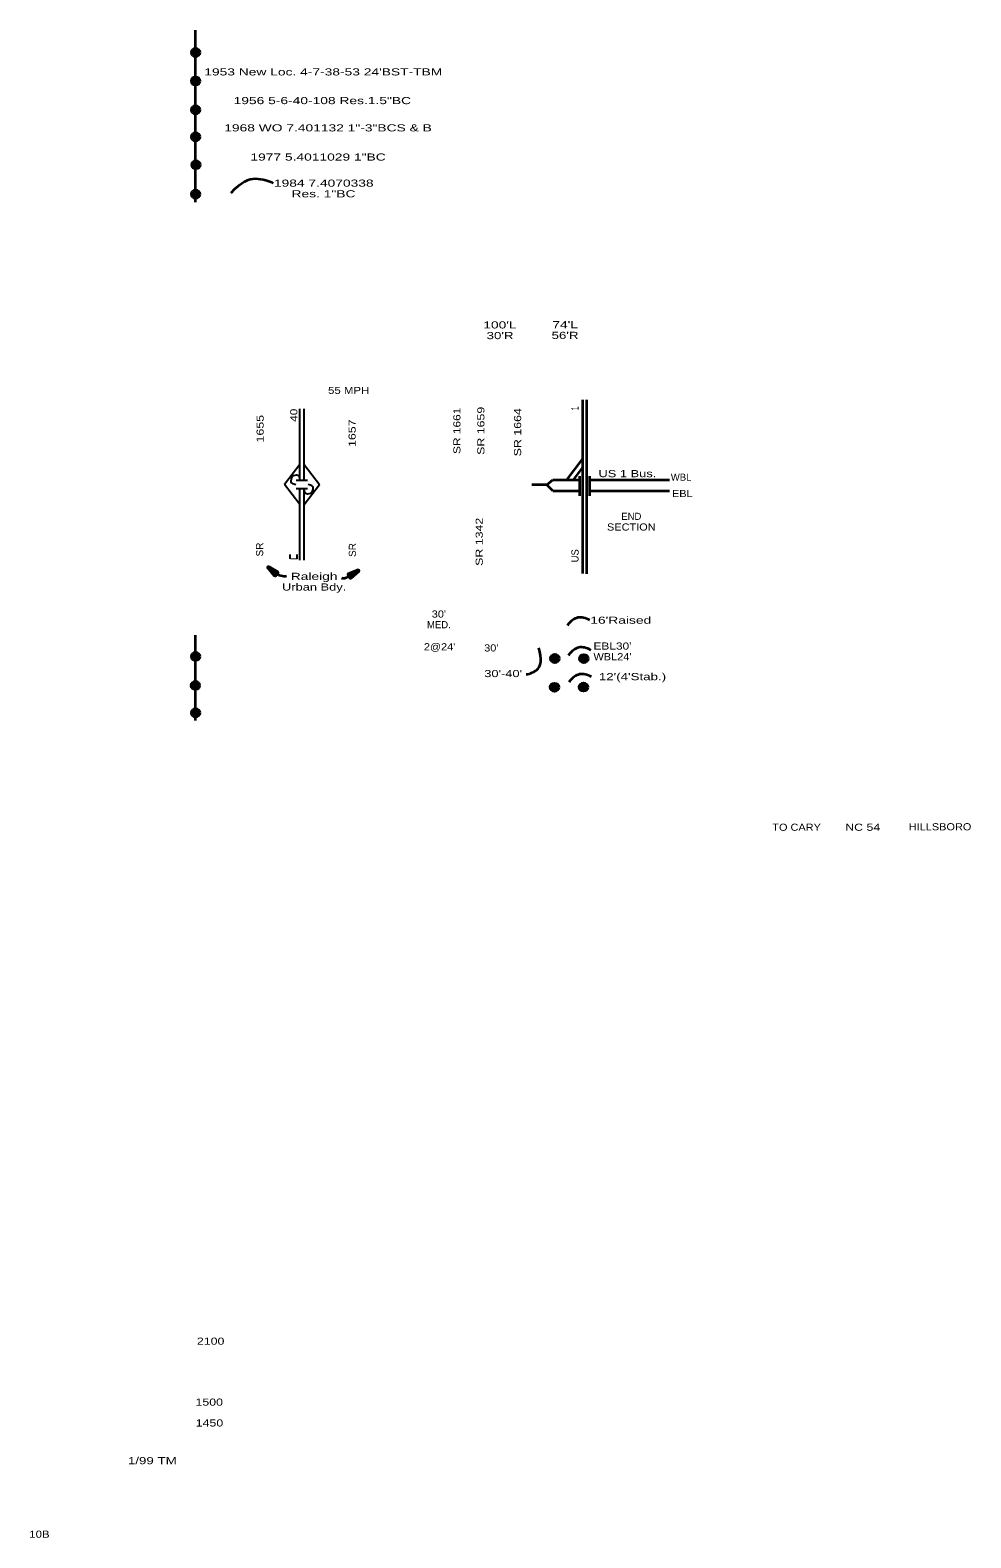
# Model space of a CAD drawing. Extents: x 0.4 to 4.37, y -6.69 to -0.33.
import ezdxf
from ezdxf.enums import TextEntityAlignment as Align

# ---------------------------------------------------------------- set-up
doc = ezdxf.new("R2010")
doc.units = 0
doc.header["$LTSCALE"] = 0.012
doc.layers.add('1', color=7, linetype='Continuous', lineweight=35)

msp = doc.modelspace()

# ---------------------------------------------------------------- hatches: boundary and pattern name
at = {"layer": '1'}
for points in [[(1.11891, -0.42328, 1), (1.08308, -0.42328, 1)], [(1.11891, -0.54342, 1), (1.08308, -0.54342, 1)], [(1.11891, -0.66508, 1), (1.08308, -0.66508, 1)], [(1.11891, -0.77913, 1), (1.08308, -0.77913, 1)], [(1.12042, -0.89623, 1), (1.0846, -0.89623, 1)], [(1.11891, -1.02093, 1), (1.08308, -1.02093, 1)], [(1.11893, -2.96958, 1), (1.0831, -2.96958, 1)], [(2.63372, -2.97871, 1), (2.59789, -2.97871, 1)], [(2.75592, -2.97919, 1), (2.72009, -2.97919, 1)], [(1.11802, -3.0918, 1), (1.08219, -3.0918, 1)], [(2.63244, -3.09997, 1), (2.59661, -3.09997, 1)], [(2.75464, -3.09901, 1), (2.71881, -3.09901, 1)], [(1.11893, -3.20764, 1), (1.0831, -3.20764, 1)]]:
    msp.add_hatch(color=256, dxfattribs=at).paths.add_polyline_path(points)

# ---------------------------------------------------------------- linework, layer by layer
for p, q in [((1.101, -1.054), (1.101, -0.329)), ((2.732, -1.888), (2.732, -2.62)), ((2.75, -1.888), (2.75, -2.621)), ((2.666, -2.225), (2.732, -2.138)), ((2.608, -2.225), (2.72, -2.225)), ((2.694, -2.225), (2.732, -2.175)), ((2.72, -2.21), (2.72, -2.292)), ((2.762, -2.21), (2.762, -2.292)), ((2.762, -2.225), (3.099, -2.225)), ((2.582, -2.246), (2.519, -2.246)), ((2.608, -2.272), (2.72, -2.272)), ((2.762, -2.272), (3.099, -2.272)), ((1.101, -3.24), (1.101, -2.88))]:
    msp.add_line(p, q, dxfattribs=at)
at = {"layer": '1', "lineweight": 25}
for p, q in [((1.541, -2.227), (1.541, -1.926)), ((1.559, -2.227), (1.559, -1.926)), ((1.541, -2.161), (1.476, -2.245)), ((1.559, -2.161), (1.624, -2.245)), ((1.541, -2.329), (1.476, -2.245)), ((1.525, -2.227), (1.573, -2.227)), ((1.525, -2.261), (1.573, -2.261)), ((1.541, -2.564), (1.541, -2.261)), ((1.559, -2.329), (1.624, -2.245)), ((1.559, -2.564), (1.559, -2.261)), ((1.5, -2.558), (1.5, -2.54)), ((1.53, -2.558), (1.53, -2.54))]:
    msp.add_line(p, q, dxfattribs=at)
at = {"layer": '1'}
msp.add_lwpolyline([(2.608, -2.272), (2.582, -2.246), (2.608, -2.225)], dxfattribs=at)
at = {"layer": '1', "lineweight": 60}
for points in [[(1.408, -2.594), (1.446, -2.616), (1.437, -2.619), (1.437, -2.628), (1.408, -2.594), (1.437, -2.626), (1.436, -2.623), (1.408, -2.595), (1.437, -2.62), (1.437, -2.619), (1.438, -2.618), (1.408, -2.595), (1.441, -2.618), (1.444, -2.617)], [(1.788, -2.608), (1.754, -2.637), (1.754, -2.627), (1.746, -2.624), (1.788, -2.608), (1.748, -2.625), (1.751, -2.625), (1.787, -2.608), (1.753, -2.627), (1.754, -2.627), (1.755, -2.629), (1.787, -2.608), (1.754, -2.631), (1.754, -2.634)]]:
    msp.add_lwpolyline(points, close=True, dxfattribs=at)
at = {"layer": '1'}
for centre in [(1.10099, -0.42328), (1.10099, -0.54342), (1.10099, -0.66508), (1.10099, -0.77913), (1.10251, -0.89623), (1.10099, -1.02093), (1.10102, -2.96958), (2.6158, -2.97871), (2.738, -2.97919), (1.10011, -3.0918), (2.61452, -3.09997), (2.73672, -3.09901), (1.10102, -3.20764)]:
    msp.add_circle(centre, 0.01792, dxfattribs=at)
for points in [[(1.428, -0.975), (1.414, -0.967), (1.353, -0.945), (1.294, -0.969), (1.249, -1.016)], [(1.485, -2.632), (1.478, -2.633), (1.46, -2.632), (1.445, -2.625), (1.436, -2.618)], [(1.716, -2.639), (1.721, -2.64), (1.73, -2.641), (1.744, -2.632), (1.754, -2.627), (1.761, -2.624)], [(2.764, -2.817), (2.746, -2.807), (2.711, -2.799), (2.683, -2.82), (2.669, -2.84)], [(2.495, -3.045), (2.51, -3.043), (2.555, -3.029), (2.562, -2.983), (2.548, -2.933)], [(2.768, -2.943), (2.75, -2.933), (2.715, -2.925), (2.687, -2.946), (2.673, -2.966)], [(2.771, -3.056), (2.753, -3.046), (2.718, -3.038), (2.69, -3.059), (2.676, -3.079)]]:
    msp.add_open_spline(points, degree=3, dxfattribs=at)
at = {"layer": '1', "lineweight": 25}
for points in [[(1.511, -2.21), (1.503, -2.22), (1.5, -2.236), (1.51, -2.242), (1.524, -2.245)], [(1.511, -2.21), (1.517, -2.205), (1.534, -2.202), (1.54, -2.213), (1.541, -2.227)], [(1.589, -2.28), (1.583, -2.285), (1.566, -2.288), (1.56, -2.277), (1.559, -2.263)], [(1.589, -2.28), (1.597, -2.27), (1.6, -2.254), (1.59, -2.248), (1.576, -2.245)]]:
    msp.add_open_spline(points, degree=3, dxfattribs=at)

# ---------------------------------------------------------------- texts
at = {"layer": '1'}
for s, width, p in [("1953 New Loc. 4-7-38-53 24'BST-TBM", 1.45, (1.6395, -0.52)), ('1956 5-6-40-108 Res.1.5"BC', 1.45, (1.6355, -0.641)), ('1968 WO 7.401132 1"-3"BCS & B', 1.45, (1.6595, -0.756)), ('1977 5.4011029 1"BC', 1.45, (1.6175, -0.879)), ('1984 7.4070338', 1.45, (1.6415, -0.989)), ('Res. 1"BC', 1.45, (1.6405, -1.034)), ("100'L", 1.45, (2.3845, -1.587)), ("74'L", 1.45, (2.6595, -1.586)), ("30'R", 1.4, (2.385, -1.632)), ("56'R", 1.4, (2.659, -1.631)), ('55 MPH', 1.2, (1.7465, -1.863)), ('US 1 Bus.', 1.35, (2.922, -2.214)), ('EBL', 1.15, (3.1535, -2.298)), ('SECTION', 1.15, (2.9385, -2.439)), ('Urban Bdy.', 1.35, (1.601, -2.692)), ('Raleigh', 1.45, (1.601, -2.647)), ("30'", 1.15, (2.127, -2.806)), ("16'Raised", 1.45, (2.894, -2.832)), ("2@24'", 1.15, (2.13, -2.944)), ("30'", 1.15, (2.348, -2.949)), ("EBL30'", 1.25, (2.859, -2.941)), ("WBL24'", 1.15, (2.859, -2.986)), ("30'-40'", 1.35, (2.398, -3.057)), ("12'(4'Stab.)", 1.4, (2.9435, -3.07)), ('TO CARY', 1.15, (3.6355, -3.705)), ('NC 54', 1.3, (3.9145, -3.705)), ('HILLSBORO', 1.15, (4.2405, -3.703)), ('2100', 1.3, (1.1645, -5.872)), ('1500', 1.3, (1.1585, -6.129)), ('1450', 1.3, (1.1595, -6.217)), ('1/99 TM', 1.4, (0.9185, -6.376)), ('10B', 1.2, (0.4425, -6.686))]:
    msp.add_text(s, height=0.03, dxfattribs=dict(at, width=width)).set_placement(p, align=Align.CENTER)
for s, width, p in [('1655', 1.3, (1.388, -2.0095)), ('SR 1661', 1.25, (2.218, -2.0185)), ('SR 1659', 1.3, (2.319, -2.0185)), ('SR 1664', 1.3, (2.474, -2.0245)), ('1', 0.65, (2.716, -1.9235)), ('1657', 1.3, (1.776, -2.0285)), ('SR 1342', 1.3, (2.312, -2.4865)), ('SR', 1.05, (1.386, -2.519)), ('SR', 1.05, (1.777, -2.521))]:
    msp.add_text(s, height=0.03, rotation=90, dxfattribs=dict(at, width=width)).set_placement(p, align=Align.CENTER)
at = {"layer": '1', "width": 1.25}
msp.add_text('40', height=0.03, rotation=90, dxfattribs=at).set_placement((1.53, -1.925), align=Align.RIGHT)
at = {"layer": '1'}
for s, p in [('WBL', (3.1485, -2.229)), ('END', (2.9385, -2.394)), ('MED.', (2.127, -2.851))]:
    msp.add_text(s, height=0.03, dxfattribs=at).set_placement(p, align=Align.CENTER)
msp.add_text('US', height=0.03, rotation=90, dxfattribs=at).set_placement((2.716, -2.5455), align=Align.CENTER)
msp.add_text('I', height=0.03, rotation=90, dxfattribs=at).set_placement((1.53, -2.564))

doc.saveas('drawing.dxf')
